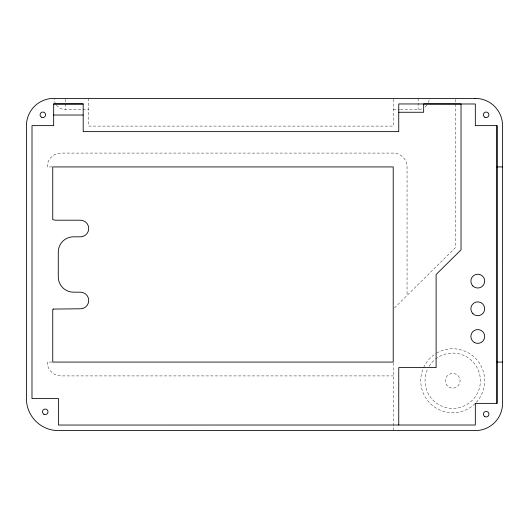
<?xml version="1.0" encoding="UTF-8"?>
<svg xmlns="http://www.w3.org/2000/svg" width="529" height="529" viewBox="0 0 529 529"><rect width="100%" height="100%" fill="white"/><g stroke="black" fill="none" stroke-linecap="round" stroke-linejoin="round"><path stroke-width="0.4" stroke-dasharray="2.65 1.98" d="M394.369 307.99L455.495 247.546L455.495 99.24M56.418 105.159A11.069 11.069 0 0 0 65.199 109.49L88.733 109.49M393.212 109.49L399.64 109.49M400.446 109.49L418.128 109.49A11.069 11.069 0 0 0 422.36 108.65M51.954 166.926L47.213 166.926A13.84 13.84 0 0 1 61.053 153.086L393.212 153.086A13.84 13.84 0 0 1 407.052 166.926L407.052 295.447M51.954 362.074L47.213 362.074A13.84 13.84 0 0 0 61.053 375.914L393.212 375.914M418.128 98.42L418.128 109.49M393.212 99.207L393.212 126.1L88.733 126.1L88.733 98.42M393.212 362.887L393.212 430.58M65.199 99.207L65.199 109.49M435.559 359.046A27.68 27.68 0 0 1 479.241 372.819A27.68 27.68 0 0 1 450.311 408.328A27.68 27.68 0 0 1 427.994 368.329M429.164 366.233A27.68 27.68 0 0 1 434.931 359.555M55.611 103.955A11.069 11.069 0 0 1 54.13 98.42M429.105 99.862A11.069 11.069 0 0 1 427.716 103.955M426.91 105.159A11.069 11.069 0 0 1 423.663 108.009M436.736 353.068A31.971 31.971 0 0 1 483.969 373.963A31.971 31.971 0 0 1 449.683 412.587A31.971 31.971 0 0 1 423.332 368.171M423.643 367.47A31.971 31.971 0 0 1 436.088 353.451M449.035 387.155A7.386 7.386 0 0 0 460.111 380.754A7.386 7.386 0 0 0 449.035 374.36A7.386 7.386 0 0 0 449.035 387.155"/><path stroke-width="0.79" d="M496.976 403.369L496.982 125.631L475.333 125.631L475.333 103.988L398.747 103.955L398.747 131.635L83.192 131.635L83.192 103.955L53.667 103.955L53.667 125.631L32.011 125.631L31.985 398.555L58.474 398.555L58.474 425.045L475.333 425.012L475.333 403.369L496.976 403.369L496.982 125.631M53.667 103.982L83.192 103.955M398.747 112.26L423.663 112.26L423.663 103.955L461.03 103.982L461.03 249.86L436.114 274.491L436.114 367.609L398.747 367.609L398.747 425.025M53.667 115.024L83.192 115.024M497.015 166.926L502.55 166.926M497.015 362.074L502.55 362.074M53.363 309.068L52.748 309.326L52.748 362.074L393.212 362.074L393.212 166.926L52.748 166.926L52.748 219.674L55.512 220.209L80.428 220.209A8.305 8.305 0 0 1 88.733 228.515A8.305 8.305 0 0 1 80.428 236.82L73.505 236.82A15.222 15.222 0 0 0 58.283 252.042L58.283 276.958A15.222 15.222 0 0 0 73.505 292.18L80.428 292.18A8.305 8.305 0 0 1 88.733 300.485A8.305 8.305 0 0 1 80.428 308.791L53.363 309.068M474.87 98.42L54.13 98.42A27.217 27.217 0 0 0 26.45 126.1L26.45 400.136A32.064 32.064 0 0 0 56.901 430.58L474.87 430.58A27.217 27.217 0 0 0 502.55 402.9L502.55 126.1A27.217 27.217 0 0 0 474.87 98.42M474.321 342.461A6.923 6.923 0 0 0 484.703 336.47A6.923 6.923 0 0 0 474.321 330.473A6.923 6.923 0 0 0 474.321 342.461M472.886 313.684A6.923 6.923 0 0 0 484.465 310.583A6.923 6.923 0 0 0 475.988 302.105A6.923 6.923 0 0 0 472.886 313.684M472.886 286.004A6.923 6.923 0 0 0 484.465 282.896A6.923 6.923 0 0 0 475.988 274.425A6.923 6.923 0 0 0 472.886 286.004M43.847 414.2A2.771 2.771 0 0 0 48 411.8A2.771 2.771 0 0 0 43.847 409.406A2.771 2.771 0 0 0 43.847 414.2M41.454 117.207A2.771 2.771 0 0 0 45.606 114.806A2.771 2.771 0 0 0 41.454 112.412A2.771 2.771 0 0 0 41.454 117.207M484.776 117.207A2.771 2.771 0 0 0 488.928 114.806A2.771 2.771 0 0 0 484.776 112.412A2.771 2.771 0 0 0 484.776 117.207M484.776 416.587A2.771 2.771 0 0 0 488.928 414.187A2.771 2.771 0 0 0 484.776 411.793A2.771 2.771 0 0 0 484.776 416.587"/></g></svg>
